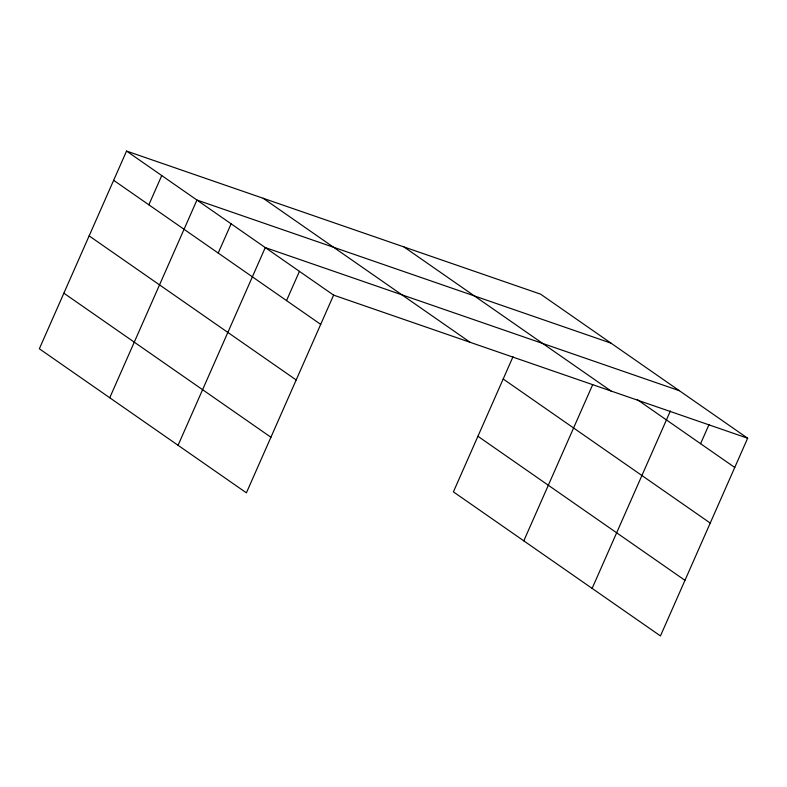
<?xml version="1.0" encoding="UTF-8"?>
<svg xmlns="http://www.w3.org/2000/svg" width="787" height="787" viewBox="0 0 787 787"><rect width="100%" height="100%" fill="white"/><g stroke="black" fill="none" stroke-linecap="round" stroke-linejoin="round"><path stroke-width="1.18" d="M126.55 151.065L39.35 348.779L246.4 492.839L333.599 295.125L126.55 151.065L540.6 294.161L747.65 438.221L660.45 635.935L453.401 491.875L512.996 356.757M148.851 204.797L161.748 175.56M109.747 397.76L196.947 200.046L610.997 343.142M218.215 253.06L231.112 223.823M178.069 445.294L265.268 247.59L679.329 390.686M286.537 300.595L299.434 271.358M523.798 540.856L592.709 384.617M592.129 588.391L670.396 410.922M700.587 443.691L709.028 424.577M333.599 295.125L747.65 438.221M637.293 399.648L734.753 467.468M403.967 246.941L611.017 391.001M263.183 198.294L470.233 342.355M503.188 379L710.238 523.06M113.653 180.312L320.702 324.372M477.925 436.273L684.975 580.334M89.138 235.903L296.178 379.964M63.865 293.177L270.915 437.238"/></g></svg>
